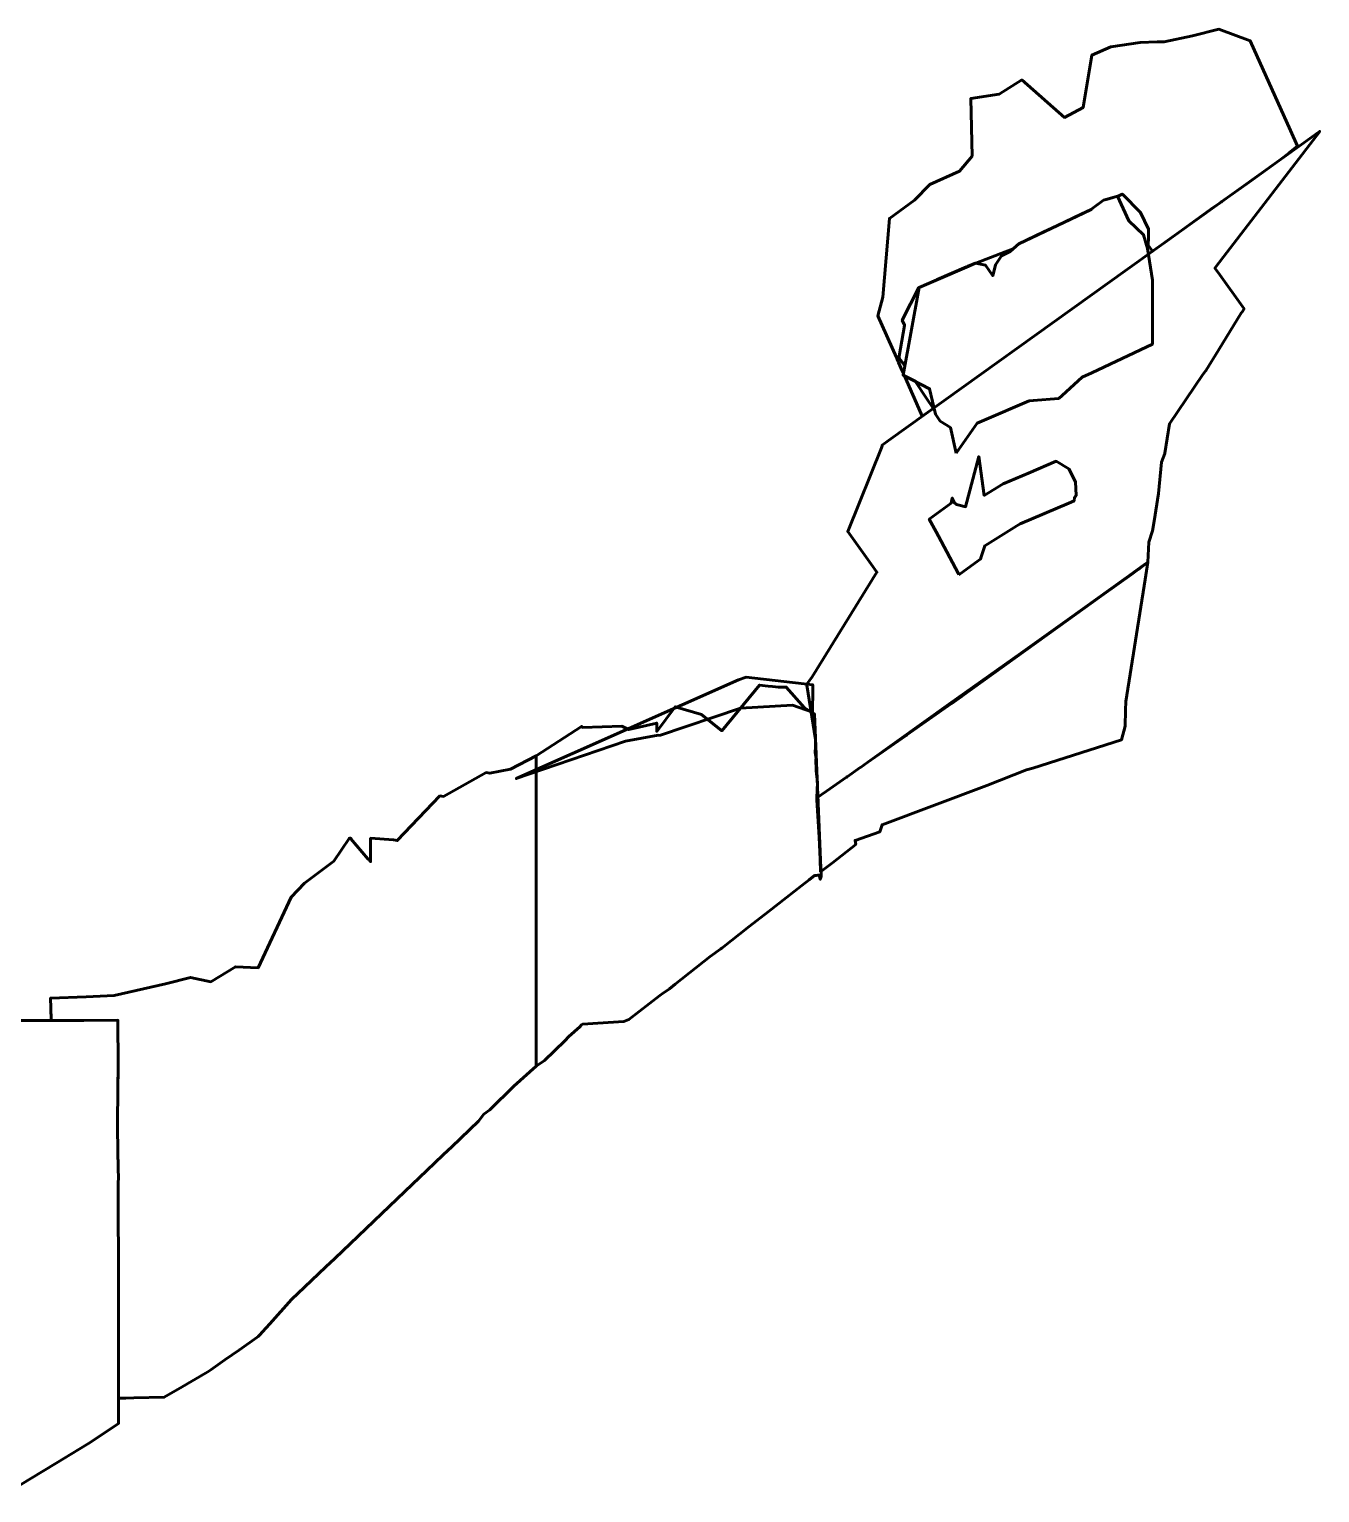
# Model space of a CAD drawing. Header units: millimetres. Extents: x -11105 to 6250, y -8045 to 7046.
# Drawn here: x -3347.4 to -3277.8, y -357.4 to -278.5 of the extents above; entities that cross this region are included whole.
import ezdxf

# ---------------------------------------------------------------- set-up
doc = ezdxf.new("R2010")
doc.units = ezdxf.units.MM
for name, color, linetype in [('C_____20241011082117645332_БДШ_1_8_3_-280_ЗРТ_С_ОБР_tridb_ОР_10_18', 1, 'Continuous'), ('C_____20241011082119609964_БДШ-1_3_2_-280_ЗРТ_ОР_tridb_ОР_05_19_КАМЕРА_11_05', 1, 'Continuous'), ('C_____20241011082119609964_БДШ-1_3_2_-280_ЗРТ_ОР_tridb_ОР_07_19', 1, 'Continuous'), ('C_____20241011082119808664_БДШ-1_5_3_-280_ЗРТ_ОР_tridb_ОР_06_18', 1, 'Continuous'), ('C_____20241011082119808664_БДШ-1_5_3_-280_ЗРТ_ОР_tridb_ОР_07_18', 1, 'Continuous'), ('C_____20241011082126049664_ОРТ_3_-280_ЗРТ_ОР_tridb_ОР_01_19', 1, 'Continuous'), ('C_____20241011082126049664_ОРТ_3_-280_ЗРТ_ОР_tridb_ОР_02_19', 1, 'Continuous'), ('C_____20241011082126535386_ОРТ_5_-280_-280_ЗРТ_tridb_ОР_06_18_1_декада', 1, 'Continuous')]:
    doc.layers.add(name, color=color, linetype=linetype)

msp = doc.modelspace()

# ---------------------------------------------------------------- linework, layer by layer
at = {"layer": 'C_____20241011082117645332_БДШ_1_8_3_-280_ЗРТ_С_ОБР_tridb_ОР_10_18', "color": 18, "linetype": 'Continuous', "lineweight": 60, "ltscale": 0.09, "true_color": 0x000000}
msp.add_lwpolyline([(-3313.435, -316.559), (-3313.498, -316.548), (-3315.26, -316.868), (-3321.157, -318.893), (-3309.164, -313.556), (-3308.76, -313.423), (-3305.167, -313.823), (-3305.168, -314.086), (-3305.171, -315.306), (-3306.25, -314.927), (-3309.061, -315.082), (-3313.435, -316.559)], dxfattribs=at)
at = {"layer": 'C_____20241011082119609964_БДШ-1_3_2_-280_ЗРТ_ОР_tridb_ОР_05_19_КАМЕРА_11_05', "color": 18, "linetype": 'Continuous', "lineweight": 60, "ltscale": 0.09, "true_color": 0x000000}
for points in [[(-3297.434, -301.326), (-3297.745, -299.953), (-3298.298, -299.602), (-3298.54, -299.229), (-3298.862, -297.861), (-3300.29, -297.123), (-3299.433, -292.389), (-3298.427, -291.959), (-3296.744, -291.24), (-3296.383, -291.077), (-3295.845, -291.198), (-3295.455, -291.758), (-3295.304, -291.169), (-3294.991, -290.68), (-3294.515, -290.457), (-3294.045, -290.033), (-3291.625, -288.888), (-3290.188, -288.208), (-3289.477, -287.68), (-3288.728, -287.477), (-3288.121, -288.793), (-3287.326, -289.552), (-3287.112, -290.291), (-3286.842, -292.002), (-3286.85, -295.451), (-3290.108, -296.992), (-3290.636, -297.242), (-3291.72, -298.221), (-3291.895, -298.379), (-3293.27, -298.5), (-3293.487, -298.518), (-3295.916, -299.555), (-3296.303, -299.72), (-3297.434, -301.326)], [(-3297.281, -307.897), (-3297.332, -307.801), (-3298.39, -305.817), (-3298.515, -305.583), (-3298.88, -304.899), (-3298.093, -304.323), (-3297.704, -304.038), (-3297.638, -303.758), (-3297.534, -303.992), (-3297.404, -304.108), (-3297.278, -304.132), (-3296.926, -304.225), (-3296.213, -301.522), (-3295.915, -303.613), (-3294.904, -302.994), (-3293.534, -302.409), (-3292.032, -301.767), (-3291.357, -302.181), (-3290.99, -302.875), (-3290.95, -303.614), (-3291.051, -303.734), (-3291.073, -303.909), (-3291.351, -304.028), (-3293.983, -305.152), (-3294.161, -305.262), (-3295.89, -306.326), (-3296.095, -306.988), (-3296.101, -307.042), (-3297.211, -307.846), (-3297.281, -307.897)]]:
    msp.add_lwpolyline(points, dxfattribs=at)
at = {"layer": 'C_____20241011082119609964_БДШ-1_3_2_-280_ЗРТ_ОР_tridb_ОР_07_19', "color": 18, "linetype": 'Continuous', "lineweight": 60, "ltscale": 0.09, "true_color": 0x000000}
for points in [[(-3300.563, -296.387), (-3300.58, -296.349), (-3300.613, -296.274), (-3300.656, -296.176), (-3301.647, -293.925), (-3301.385, -292.914), (-3301.028, -288.668), (-3299.676, -287.692), (-3298.848, -286.837), (-3297.244, -286.112), (-3296.576, -285.302), (-3296.645, -282.208), (-3295.105, -281.964), (-3293.895, -281.193), (-3291.593, -283.217), (-3290.582, -282.687), (-3290.113, -279.857), (-3289.087, -279.419), (-3287.498, -279.173), (-3286.582, -279.15), (-3286.209, -279.14), (-3284.683, -278.82), (-3283.261, -278.465), (-3281.573, -279.088), (-3279.402, -283.927), (-3279.021, -284.776), (-3279.49, -285.14), (-3280.015, -285.546), (-3281.633, -286.707), (-3283.106, -287.764), (-3283.139, -287.788), (-3283.195, -287.828), (-3283.204, -287.835), (-3283.21, -287.839), (-3283.565, -288.083), (-3285.406, -289.414), (-3285.477, -289.465), (-3286.177, -289.968), (-3286.837, -290.441), (-3287.074, -290.108), (-3287.064, -289.69), (-3287.058, -289.438), (-3287.058, -289.437), (-3287.053, -289.254), (-3287.484, -288.347), (-3288.464, -287.364), (-3288.469, -287.367), (-3288.722, -287.489), (-3288.728, -287.477), (-3289.203, -287.606), (-3289.477, -287.68), (-3289.625, -287.79), (-3289.905, -287.998), (-3290.14, -288.173), (-3290.154, -288.179), (-3290.688, -288.435), (-3291.957, -289.045), (-3292.731, -289.411), (-3294.045, -290.033), (-3294.163, -290.138), (-3294.35, -290.308), (-3294.79, -290.479), (-3296.363, -291.082), (-3296.379, -291.078), (-3296.383, -291.077), (-3296.434, -291.1), (-3296.559, -291.157), (-3296.811, -291.253), (-3296.874, -291.277), (-3298.459, -291.973), (-3298.473, -291.979), (-3299.433, -292.389), (-3299.434, -292.394), (-3299.435, -292.4), (-3299.437, -292.402), (-3300.339, -294.159), (-3300.339, -294.16), (-3300.209, -294.434), (-3300.211, -294.443), (-3300.501, -296.099), (-3300.501, -296.102), (-3300.489, -296.27), (-3300.46, -296.301), (-3300.339, -296.429), (-3300.334, -296.436), (-3300.201, -296.633), (-3300.272, -297.021), (-3300.275, -297.041), (-3300.337, -296.9), (-3300.542, -296.434), (-3300.563, -296.387)], [(-3299.262, -299.343), (-3299.322, -299.207), (-3300.224, -297.158), (-3299.647, -297.456), (-3299.046, -298.346), (-3298.671, -298.902), (-3298.662, -298.916), (-3298.751, -298.979), (-3299.262, -299.343)]]:
    msp.add_lwpolyline(points, dxfattribs=at)
at = {"layer": 'C_____20241011082119808664_БДШ-1_5_3_-280_ЗРТ_ОР_tridb_ОР_06_18', "color": 18, "linetype": 'Continuous', "lineweight": 60, "ltscale": 0.09, "true_color": 0x000000}
msp.add_lwpolyline([(-3342.435, -352.317), (-3342.529, -352.321), (-3342.609, -352.324), (-3342.612, -348.892), (-3342.612, -348.873), (-3342.612, -348.837), (-3342.612, -348.778), (-3342.612, -348.773), (-3342.612, -348.77), (-3342.612, -345.994), (-3342.618, -344.023), (-3342.618, -343.958), (-3342.635, -343.244), (-3342.634, -343.181), (-3342.632, -340.745), (-3342.613, -340.37), (-3342.613, -340.368), (-3342.614, -340.358), (-3342.633, -339.991), (-3342.633, -339.972), (-3342.664, -337.78), (-3342.64, -335.359), (-3342.64, -335.334), (-3342.638, -335.107), (-3342.636, -334.88), (-3342.634, -334.366), (-3342.634, -334.342), (-3342.638, -331.928), (-3344.484, -331.932), (-3345.312, -331.935), (-3346.243, -331.937), (-3346.251, -331.649), (-3346.255, -331.52), (-3346.262, -331.249), (-3346.277, -330.735), (-3344.347, -330.657), (-3342.846, -330.597), (-3341.264, -330.238), (-3340.084, -329.97), (-3338.722, -329.618), (-3337.636, -329.847), (-3336.307, -329.039), (-3335.078, -329.095), (-3333.29, -325.295), (-3332.578, -324.54), (-3331.001, -323.352), (-3330.176, -322.12), (-3330.14, -322.114), (-3330.131, -322.098), (-3330.11, -322.109), (-3330.078, -322.104), (-3330.078, -322.116), (-3330.078, -322.138), (-3329.163, -323.225), (-3329.106, -323.256), (-3329.105, -323.258), (-3329.104, -323.259), (-3329.086, -323.283), (-3329.08, -323.291), (-3329.078, -323.294), (-3329.062, -323.316), (-3329.059, -323.32), (-3329.048, -323.334), (-3329.041, -323.341), (-3329.033, -323.348), (-3329.027, -323.361), (-3329.015, -323.376), (-3329.015, -323.337), (-3329.015, -322.105), (-3327.78, -322.201), (-3327.578, -322.232), (-3325.276, -319.821), (-3325.079, -319.854), (-3322.781, -318.568), (-3322.583, -318.605), (-3321.461, -318.381), (-3320.078, -317.657), (-3320.078, -321.15), (-3320.078, -324.688), (-3320.078, -326.183), (-3320.078, -328.1), (-3320.078, -334.076), (-3320.078, -334.364), (-3320.078, -334.411), (-3321.281, -335.486), (-3322.583, -336.762), (-3322.903, -336.986), (-3323.193, -337.38), (-3324.635, -338.755), (-3325.079, -339.177), (-3325.56, -339.636), (-3327.578, -341.56), (-3330.948, -344.772), (-3331.421, -345.223), (-3332.578, -346.326), (-3333.282, -346.997), (-3334.451, -348.297), (-3334.848, -348.736), (-3334.989, -348.893), (-3335.078, -348.991), (-3335.141, -349.04), (-3336.09, -349.701), (-3336.879, -350.254), (-3337.627, -350.778), (-3337.796, -350.889), (-3337.923, -350.963), (-3339.18, -351.701), (-3340.148, -352.266), (-3341.779, -352.299), (-3342.222, -352.308), (-3342.435, -352.317)], dxfattribs=at)
at = {"layer": 'C_____20241011082119808664_БДШ-1_5_3_-280_ЗРТ_ОР_tridb_ОР_07_18', "color": 18, "linetype": 'Continuous', "lineweight": 60, "ltscale": 0.09, "true_color": 0x000000}
msp.add_lwpolyline([(-3319.63, -334.09), (-3320.078, -334.411), (-3320.078, -332.288), (-3320.078, -328.1), (-3320.078, -326.183), (-3320.078, -324.688), (-3320.078, -321.15), (-3320.078, -317.657), (-3317.635, -316.073), (-3317.578, -316.126), (-3315.47, -316.068), (-3315.078, -316.249), (-3313.576, -315.896), (-3313.576, -316.347), (-3312.578, -315.011), (-3311.174, -315.434), (-3310.078, -316.305), (-3308.036, -313.849), (-3307.579, -313.901), (-3307.335, -313.927), (-3307.015, -313.961), (-3306.595, -313.955), (-3305.608, -315.081), (-3305.078, -315.387), (-3304.704, -324.146), (-3304.716, -324.179), (-3304.735, -324.234), (-3304.764, -324.323), (-3304.788, -324.226), (-3304.79, -324.218), (-3304.852, -324.104), (-3304.856, -324.097), (-3304.866, -324.103), (-3304.866, -324.103), (-3304.887, -324.096), (-3304.975, -324.11), (-3304.978, -324.11), (-3304.986, -324.111), (-3305.078, -324.125), (-3305.361, -324.346), (-3305.755, -324.655), (-3306.587, -325.305), (-3307.579, -326.081), (-3308.597, -326.877), (-3310.078, -328.036), (-3310.112, -328.062), (-3310.122, -328.069), (-3310.693, -328.491), (-3312.578, -329.977), (-3312.889, -330.226), (-3313.119, -330.399), (-3313.211, -330.452), (-3313.405, -330.593), (-3315.078, -331.89), (-3315.363, -332.001), (-3316.759, -332.088), (-3317.296, -332.121), (-3317.578, -332.139), (-3317.644, -332.182), (-3317.736, -332.281), (-3318.317, -332.807), (-3318.546, -333.034), (-3319.63, -334.09)], dxfattribs=at)
at = {"layer": 'C_____20241011082126049664_ОРТ_3_-280_ЗРТ_ОР_tridb_ОР_01_19', "color": 18, "linetype": 'Continuous', "lineweight": 60, "ltscale": 0.09, "true_color": 0x000000}
msp.add_lwpolyline([(-3304.747, -323.918), (-3304.775, -323.252), (-3304.824, -322.063), (-3304.939, -320.046), (-3304.94, -320.003), (-3304.941, -319.934), (-3304.425, -319.572), (-3304.417, -319.566), (-3303.346, -318.815), (-3303.305, -318.786), (-3302.61, -318.298), (-3302.596, -318.288), (-3302.202, -318.012), (-3300.135, -316.561), (-3300.094, -316.532), (-3297.684, -314.841), (-3297.669, -314.831), (-3297.17, -314.473), (-3297.148, -314.457), (-3291.387, -310.323), (-3289.596, -309.038), (-3287.978, -307.877), (-3287.614, -307.616), (-3287.613, -307.615), (-3287.603, -307.607), (-3287.099, -307.22), (-3287.244, -308.144), (-3288.277, -314.736), (-3288.29, -315.199), (-3288.313, -316.07), (-3288.519, -316.804), (-3293.29, -318.333), (-3293.646, -318.426), (-3295.781, -319.262), (-3301.424, -321.38), (-3301.552, -321.755), (-3302.887, -322.223), (-3302.85, -322.441), (-3304.102, -323.43), (-3304.747, -323.918)], dxfattribs=at)
at = {"layer": 'C_____20241011082126049664_ОРТ_3_-280_ЗРТ_ОР_tridb_ОР_02_19', "color": 18, "linetype": 'Continuous', "lineweight": 60, "ltscale": 0.09, "true_color": 0x000000}
msp.add_lwpolyline([(-3304.941, -319.934), (-3304.902, -319.096), (-3304.978, -318.48), (-3304.979, -318.453), (-3304.995, -317.821), (-3304.989, -317.809), (-3305.029, -317.474), (-3305.024, -317.151), (-3305.018, -316.78), (-3305.48, -313.853), (-3305.485, -313.823), (-3305.48, -313.788), (-3305.485, -313.788), (-3305.193, -313.397), (-3301.702, -307.756), (-3302.012, -307.324), (-3303.276, -305.561), (-3301.426, -300.957), (-3301.433, -300.915), (-3301.428, -300.912), (-3301.427, -300.911), (-3301.423, -300.908), (-3301.422, -300.907), (-3301.418, -300.904), (-3301.073, -300.657), (-3288.186, -291.409), (-3286.735, -290.368), (-3278.806, -284.679), (-3277.908, -284.034), (-3277.822, -283.973), (-3283.008, -290.744), (-3283.472, -291.35), (-3283.298, -291.593), (-3281.898, -293.544), (-3282.028, -293.741), (-3282.036, -293.753), (-3283.275, -295.773), (-3283.943, -296.861), (-3283.945, -296.864), (-3283.945, -296.864), (-3284.119, -297.09), (-3285.929, -299.759), (-3286.177, -301.34), (-3286.179, -301.351), (-3286.359, -301.813), (-3286.516, -303.504), (-3286.752, -305.006), (-3286.834, -305.53), (-3287.043, -306.141), (-3287.099, -307.22), (-3287.256, -307.323), (-3288.243, -308.045), (-3291.419, -310.328), (-3293.939, -312.127), (-3297.823, -314.883), (-3302.202, -318.012), (-3302.596, -318.288), (-3302.61, -318.298), (-3303.305, -318.786), (-3303.346, -318.815), (-3304.417, -319.566), (-3304.425, -319.572), (-3304.941, -319.934)], dxfattribs=at)
at = {"layer": 'C_____20241011082126535386_ОРТ_5_-280_-280_ЗРТ_tridb_ОР_06_18_1_декада', "color": 18, "linetype": 'Continuous', "lineweight": 60, "ltscale": 0.09, "true_color": 0x000000}
msp.add_lwpolyline([(-3348.578, -331.943), (-3345.914, -331.936), (-3342.638, -331.928), (-3342.634, -334.366), (-3342.636, -334.88), (-3342.64, -335.334), (-3342.664, -337.78), (-3342.633, -339.991), (-3342.613, -340.368), (-3342.632, -340.745), (-3342.635, -343.244), (-3342.618, -343.958), (-3342.612, -345.994), (-3342.612, -348.778), (-3342.612, -348.837), (-3342.608, -353.681), (-3344.142, -354.712), (-3344.32, -354.823), (-3345.972, -355.819), (-3348.622, -357.417)], dxfattribs=at)

doc.saveas('drawing.dxf')
